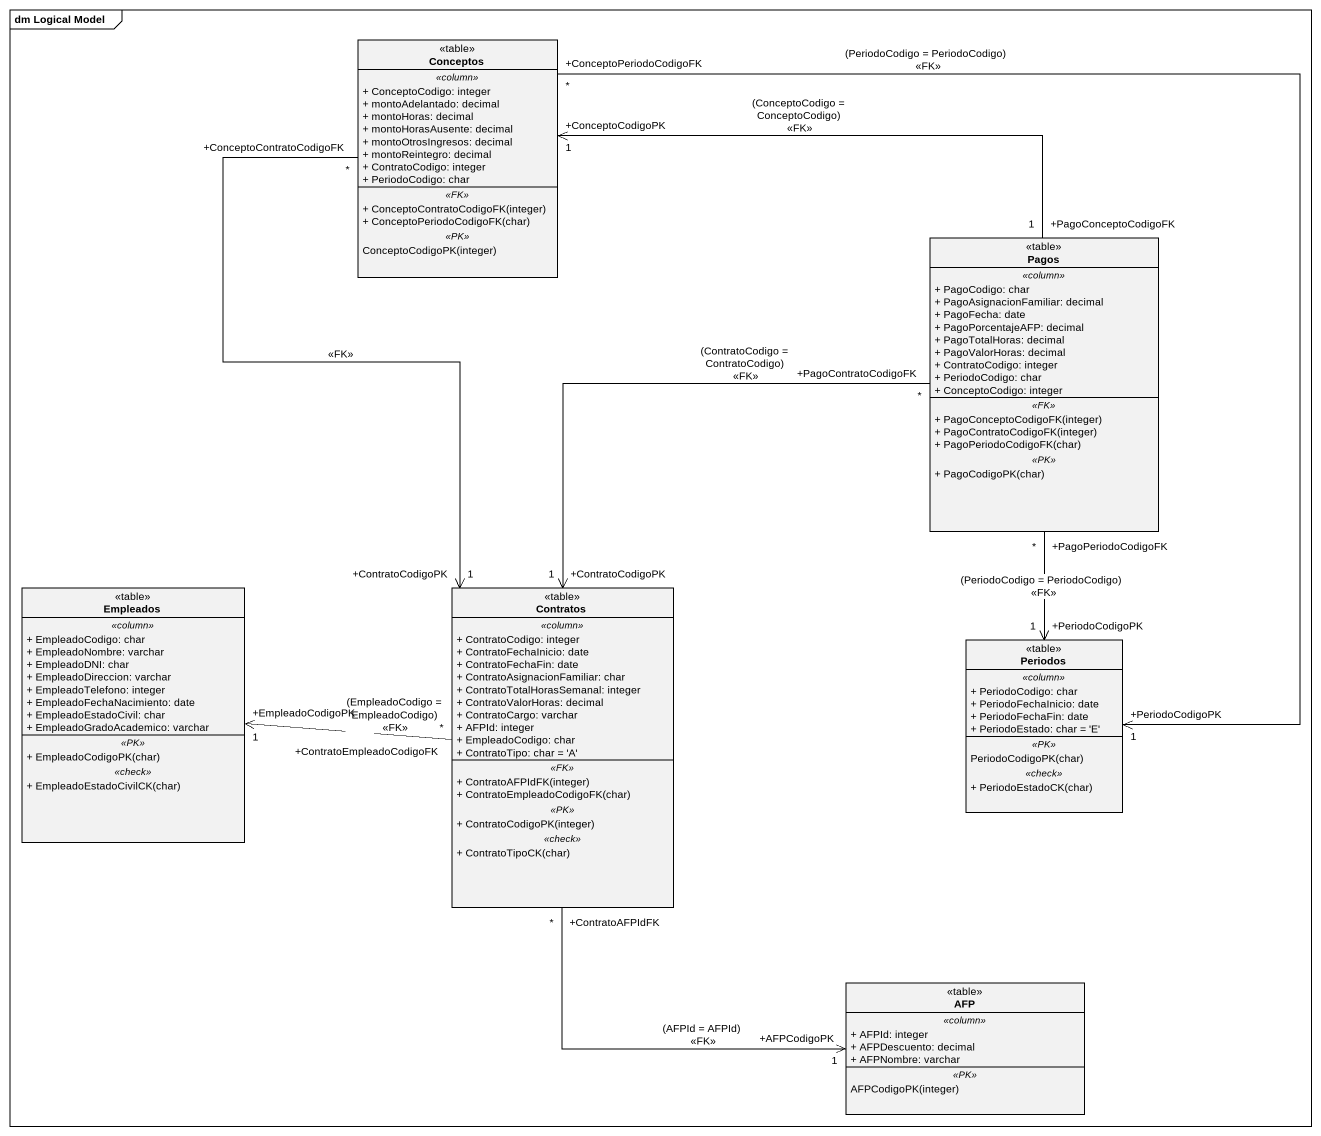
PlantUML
@startuml
mainframe dm Logical Model
hide circle
hide empty members
skinparam classAttributeIconSize 0
class Conceptos <<table>> {
  .. <<column>> ..
  + ConceptoCodigo: integer
  + montoAdelantado: decimal
  + montoHoras: decimal
  + montoHorasAusente: decimal
  + montoOtrosIngresos: decimal
  + montoReintegro: decimal
  + ContratoCodigo: integer
  + PeriodoCodigo: char
  .. <<FK>> ..
  + ConceptoContratoCodigoFK(integer)
  + ConceptoPeriodoCodigoFK(char)
  .. <<PK>> ..
  ConceptoCodigoPK(integer)
}
class Pagos <<table>> {
  .. <<column>> ..
  + PagoCodigo: char
  + PagoAsignacionFamiliar: decimal
  + PagoFecha: date
  + PagoPorcentajeAFP: decimal
  + PagoTotalHoras: decimal
  + PagoValorHoras: decimal
  + ContratoCodigo: integer
  + PeriodoCodigo: char
  + ConceptoCodigo: integer
  .. <<FK>> ..
  + PagoConceptoCodigoFK(integer)
  + PagoContratoCodigoFK(integer)
  + PagoPeriodoCodigoFK(char)
  .. <<PK>> ..
  + PagoCodigoPK(char)
}
class Empleados <<table>> {
  .. <<column>> ..
  + EmpleadoCodigo: char
  + EmpleadoNombre: varchar
  + EmpleadoDNI: char
  + EmpleadoDireccion: varchar
  + EmpleadoTelefono: integer
  + EmpleadoFechaNacimiento: date
  + EmpleadoEstadoCivil: char
  + EmpleadoGradoAcademico: varchar
  .. <<PK>> ..
  + EmpleadoCodigoPK(char)
  .. <<check>> ..
  + EmpleadoEstadoCivilCK(char)
}
class Contratos <<table>> {
  .. <<column>> ..
  + ContratoCodigo: integer
  + ContratoFechaInicio: date
  + ContratoFechaFin: date
  + ContratoAsignacionFamiliar: char
  + ContratoTotalHorasSemanal: integer
  + ContratoValorHoras: decimal
  + ContratoCargo: varchar
  + AFPId: integer
  + EmpleadoCodigo: char
  + ContratoTipo: char = 'A'
  .. <<FK>> ..
  + ContratoAFPIdFK(integer)
  + ContratoEmpleadoCodigoFK(char)
  .. <<PK>> ..
  + ContratoCodigoPK(integer)
  .. <<check>> ..
  + ContratoTipoCK(char)
}
class Periodos <<table>> {
  .. <<column>> ..
  + PeriodoCodigo: char
  + PeriodoFechaInicio: date
  + PeriodoFechaFin: date
  + PeriodoEstado: char = 'E'
  .. <<PK>> ..
  PeriodoCodigoPK(char)
  .. <<check>> ..
  + PeriodoEstadoCK(char)
}
class AFP <<table>> {
  .. <<column>> ..
  + AFPId: integer
  + AFPDescuento: decimal
  + AFPNombre: varchar
  .. <<PK>> ..
  AFPCodigoPK(integer)
}
Conceptos "+ConceptoContratoCodigoFK\n*" --> "+ContratoCodigoPK\n1" Contratos : <<FK>>
Conceptos "+ConceptoPeriodoCodigoFK\n*" --> "+PeriodoCodigoPK\n1" Periodos : (PeriodoCodigo = PeriodoCodigo)\n<<FK>>
Pagos "+PagoConceptoCodigoFK\n1" -left-> "+ConceptoCodigoPK\n1" Conceptos : (ConceptoCodigo = ConceptoCodigo)\n<<FK>>
Pagos "+PagoContratoCodigoFK\n*" --> "+ContratoCodigoPK\n1" Contratos : (ContratoCodigo = ContratoCodigo)\n<<FK>>
Pagos "+PagoPeriodoCodigoFK\n*" --> "+PeriodoCodigoPK\n1" Periodos : (PeriodoCodigo = PeriodoCodigo)\n<<FK>>
Contratos "+ContratoEmpleadoCodigoFK\n*" -left-> "+EmpleadoCodigoPK\n1" Empleados : (EmpleadoCodigo = EmpleadoCodigo)\n<<FK>>
Contratos "+ContratoAFPIdFK\n*" --> "+AFPCodigoPK\n1" AFP : (AFPId = AFPId)\n<<FK>>
@enduml
